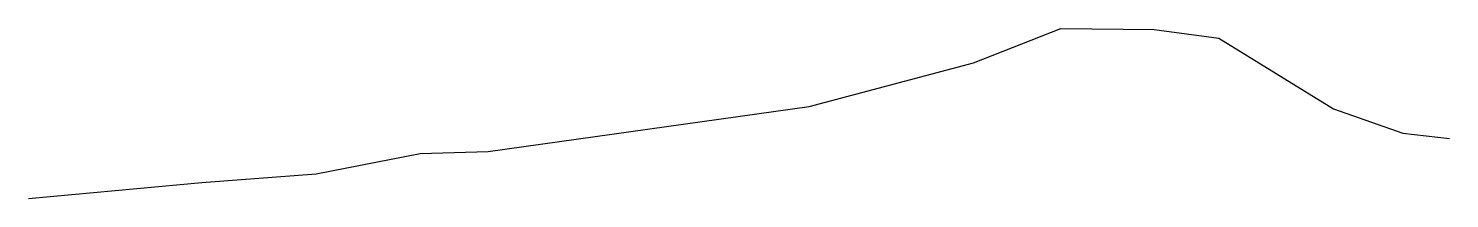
# Model space of a CAD drawing. Header units: metres. Extents: x -1 to 273, y 844 to 877.
import ezdxf

# ---------------------------------------------------------------- set-up
doc = ezdxf.new("R2010")
doc.units = ezdxf.units.M

msp = doc.modelspace()

# ---------------------------------------------------------------- linework, layer by layer
msp.add_lwpolyline([(-1.45591, 843.81443), (32.02995, 846.90722), (54.15973, 848.55669), (74.25125, 852.47422), (87.3544, 852.8866), (149.37604, 861.54639), (181.11481, 870), (198.00332, 876.59793), (216.05657, 876.39175), (228.57736, 874.74227), (250.70716, 861.13402), (264.1015, 856.39175), (273.12814, 855.36082)])

doc.saveas('drawing.dxf')
